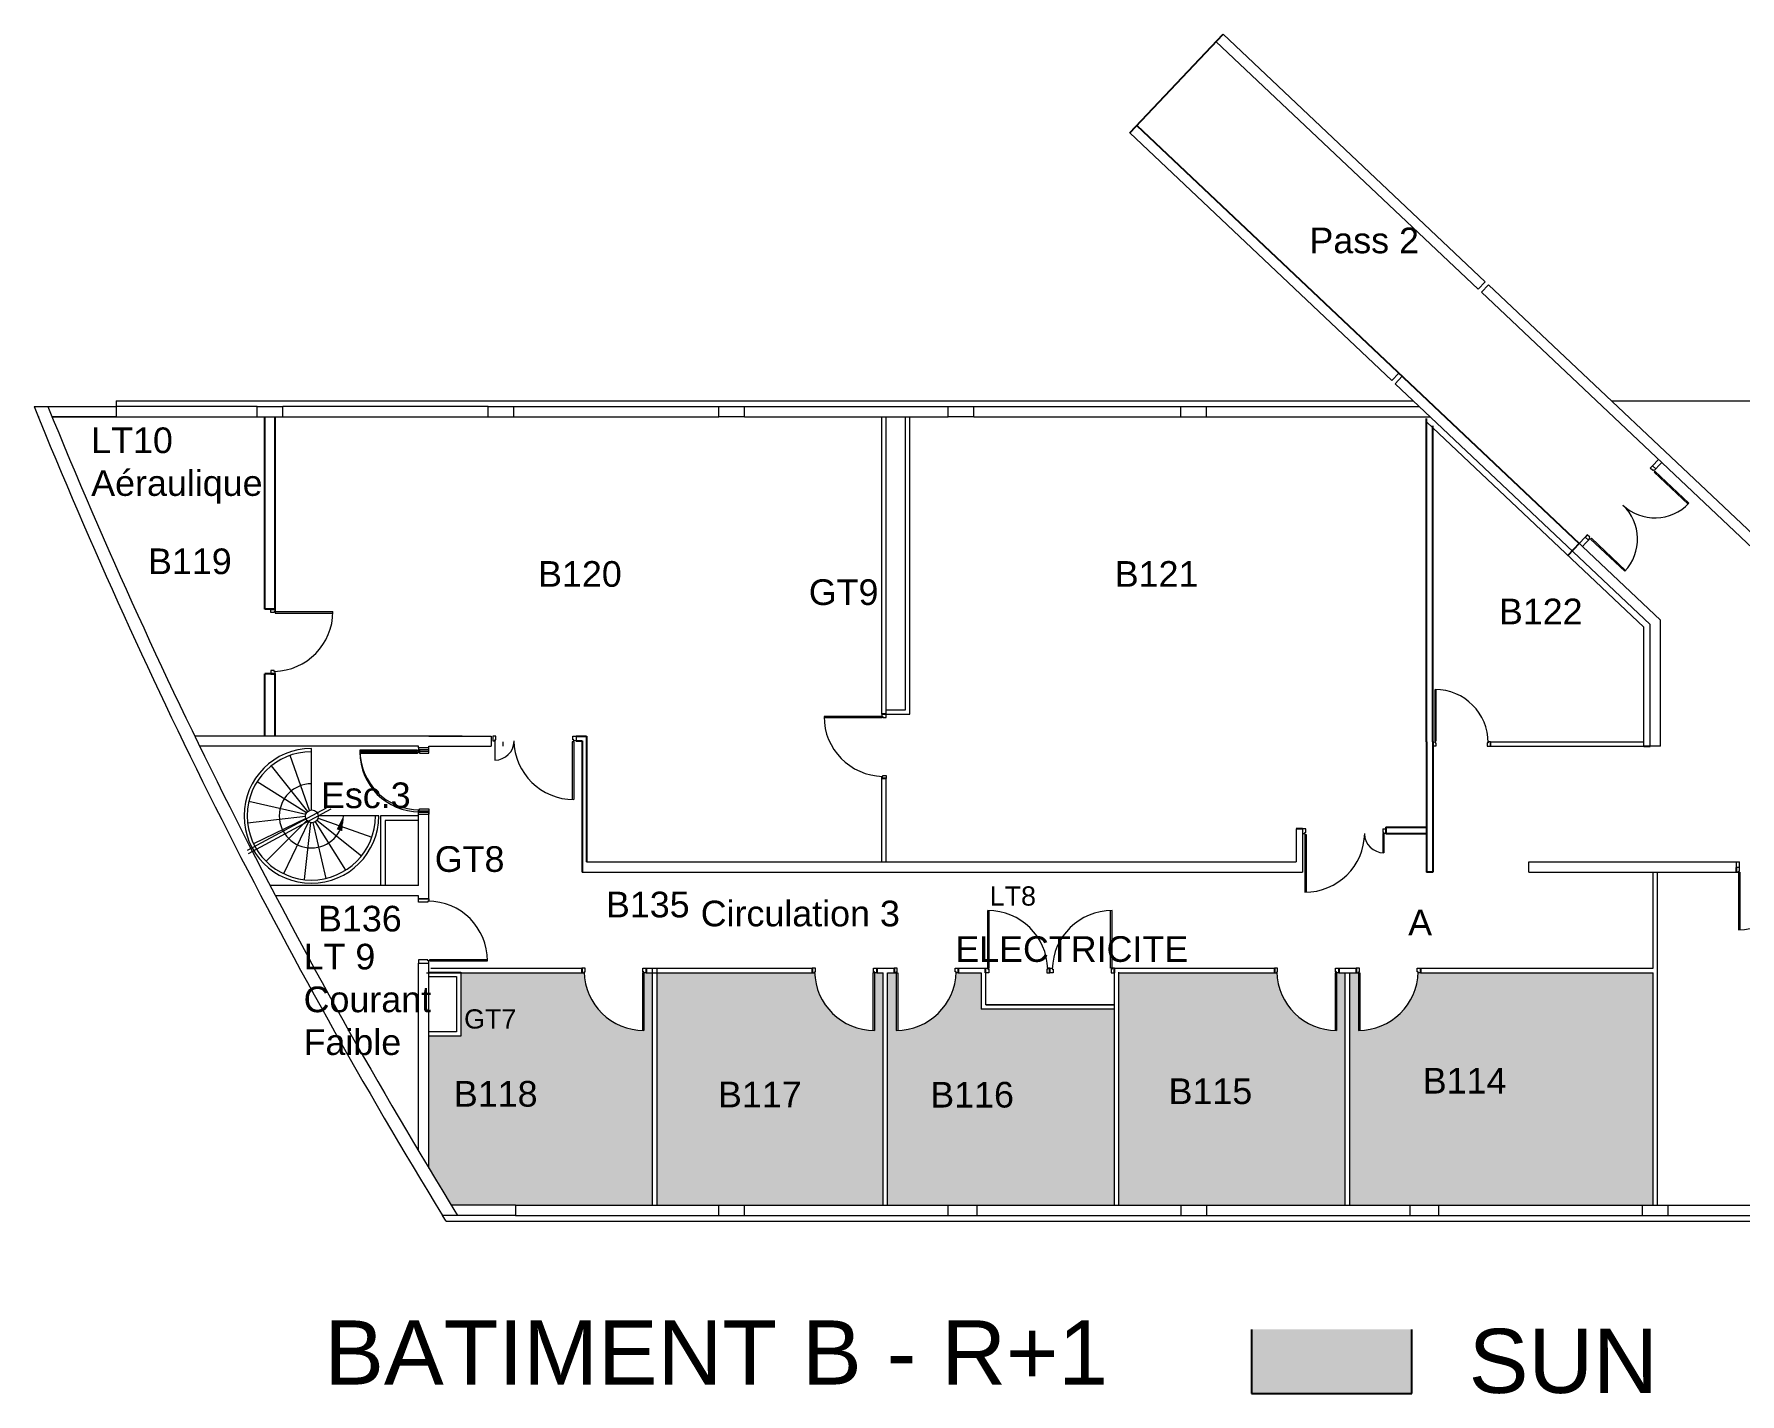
# Model space of a CAD drawing. Header units: millimetres. Extents: x 2006 to 2122, y 764 to 933.
# Drawn here: x 2007.31 to 2033.91, y 811.17 to 832.37 of the extents above; entities that cross this region are included whole.
import ezdxf

# ---------------------------------------------------------------- set-up
doc = ezdxf.new("R2010")
doc.units = ezdxf.units.MM
doc.linetypes.add('AXES', pattern=[2, 1.25, -0.25, 0.25, -0.25])
doc.linetypes.add('CACHE', pattern=[0.375, 0.25, -0.125])
for name, color, linetype in [('B14_ Cloisonnement créé', 6, 'Continuous'), ('B14_Cloisonnement existant', 4, 'Continuous'), ('B14_Maçonnerie Existante', 5, 'Continuous'), ('B14_Menuiseries intérieures', 251, 'Continuous'), ('B14_Menuiseries intérieures existantes', 251, 'Continuous'), ('Nom. Circulation', 1, 'Continuous'), ('Nom. Texte', 250, 'Continuous'), ('SUN', 2, 'Continuous')]:
    doc.layers.add(name, color=color, linetype=linetype)
doc.styles.add('ARIAL', font='arial.ttf')
doc.styles.get("Standard").update_dxf_attribs({"font": 'arial.ttf'})

msp = doc.modelspace()

# ---------------------------------------------------------------- hatches: boundary and pattern name
at = {"layer": 'B14_Maçonnerie Existante', "lineweight": 9}
msp.add_hatch(color=256, dxfattribs=at).paths.add_polyline_path([(2012.131, 820.186), (2012.027, 819.977), (2012.113, 819.948)])
at = {"layer": 'SUN'}
h = msp.add_hatch(color=256, dxfattribs=at)
h.dxf.hatch_style = 1
h.paths.add_polyline_path([(2032.387, 814.117), (2032.552, 814.117), (2032.552, 814.286), (2032.552, 814.36), (2032.552, 817.741), (2028.925, 817.741), (2028.89, 817.741, -0.403422), (2027.957, 816.841), (2027.957, 817.741), (2027.957, 817.741), (2027.922, 817.741), (2027.822, 817.741), (2027.822, 814.36), (2027.822, 814.117), (2028.762, 814.117), (2029.212, 814.117)])
h.paths.add_polyline_path([(2027.752, 814.117), (2027.752, 814.36), (2027.752, 817.741), (2027.652, 817.741), (2027.616, 817.741), (2027.616, 816.841, -0.403422), (2026.683, 817.741), (2026.648, 817.741), (2024.222, 817.741), (2024.222, 814.36), (2024.222, 814.117), (2025.187, 814.117), (2025.587, 814.117)])
h.paths.add_polyline_path([(2024.152, 814.117), (2024.152, 814.36), (2024.152, 817.171), (2022.075, 817.171), (2022.075, 817.741), (2021.719, 817.741), (2021.684, 817.741, -0.403422), (2020.751, 816.841), (2020.751, 817.741), (2020.751, 817.741), (2020.716, 817.741), (2020.616, 817.741), (2020.616, 814.117), (2021.562, 814.117), (2022.012, 814.117)])
h.paths.add_polyline_path([(2020.546, 814.117), (2020.546, 817.741), (2020.446, 817.741), (2020.411, 817.741), (2020.411, 816.841, -0.403422), (2019.477, 817.741), (2019.442, 817.741), (2017.022, 817.741), (2017.022, 814.117), (2017.987, 814.117), (2018.387, 814.117)])
h.paths.add_polyline_path([(2014.815, 814.117), (2016.952, 814.117), (2016.952, 817.741), (2016.852, 817.741), (2016.816, 817.741), (2016.816, 816.841, -0.403422), (2015.883, 817.741), (2015.848, 817.741), (2013.962, 817.741), (2013.962, 816.75), (2013.462, 816.75), (2013.462, 814.695, 0.001974), (2013.813, 814.117)])
h.paths.add_polyline_path([(2028.82, 815.637), (2030.325, 815.637), (2030.325, 816.461), (2028.82, 816.461)], flags=24)
h.paths.add_polyline_path([(2024.856, 815.473), (2026.361, 815.473), (2026.361, 816.298), (2024.856, 816.298)], flags=24)
h.paths.add_polyline_path([(2021.141, 815.419), (2022.646, 815.419), (2022.646, 816.243), (2021.141, 816.243)], flags=24)
h.paths.add_polyline_path([(2017.83, 815.422), (2019.335, 815.422), (2019.335, 816.246), (2017.83, 816.246)], flags=24)
h.paths.add_polyline_path([(2013.915, 816.701), (2014.88, 816.701), (2014.88, 817.319), (2013.915, 817.319)], flags=24)
h.paths.add_polyline_path([(2013.712, 815.433), (2015.217, 815.433), (2015.217, 816.257), (2013.712, 816.257)], flags=24)
h = msp.add_hatch(color=256, dxfattribs=at)
h.dxf.hatch_style = 1
h.paths.add_polyline_path([(2028.792, 812.179), (2026.292, 812.179), (2026.292, 811.179), (2028.792, 811.179)])

# ---------------------------------------------------------------- linework, layer by layer
at = {"layer": 'B14_ Cloisonnement créé', "lineweight": 9, "ltscale": 0.1}
msp.add_line((2014.458, 821.431), (2014.458, 821.356), dxfattribs=at)
at = {"layer": 'B14_ Cloisonnement créé', "lineweight": 9}
for p, q in [((2029.117, 821.341), (2029.117, 821.271)), ((2029.117, 821.341), (2029.117, 821.271)), ((2030.017, 821.341), (2030.017, 821.271)), ((2030.017, 821.341), (2030.017, 821.271))]:
    msp.add_line(p, q, dxfattribs=at)
at = {"layer": 'B14_Cloisonnement existant', "lineweight": 9}
for p, q in [((2020.525, 821.771), (2020.525, 826.407)), ((2020.595, 821.771), (2020.595, 826.407)), ((2020.895, 821.841), (2020.895, 826.407)), ((2020.965, 821.771), (2020.965, 826.407)), ((2029.022, 826.323), (2032.407, 823.127)), ((2032.543, 825.646), (2032.636, 825.744)), ((2032.594, 825.598), (2032.642, 825.649)), ((2032.687, 825.696), (2032.642, 825.649)), ((2031.4, 824.435), (2031.493, 824.533)), ((2031.451, 824.387), (2031.499, 824.438)), ((2031.544, 824.485), (2031.499, 824.438)), ((2032.407, 821.271), (2032.407, 823.127)), ((2020.595, 821.841), (2020.895, 821.841)), ((2020.595, 821.771), (2020.965, 821.771)), ((2030.017, 821.341), (2032.407, 821.341)), ((2030.017, 821.271), (2032.407, 821.271)), ((2020.525, 819.471), (2020.525, 820.767)), ((2020.595, 819.471), (2020.595, 820.767)), ((2013.302, 820.185), (2012.71, 820.185)), ((2012.71, 820.185), (2012.71, 819.101)), ((2013.302, 820.115), (2012.78, 820.115)), ((2012.78, 820.115), (2012.78, 819.101)), ((2032.552, 817.811), (2032.552, 819.308)), ((2032.622, 817.741), (2032.622, 819.308)), ((2013.424, 817.741), (2015.848, 817.741)), ((2013.462, 817.75), (2013.962, 817.75)), ((2013.462, 817.68), (2013.892, 817.68)), ((2013.494, 817.811), (2015.848, 817.811)), ((2013.892, 817.68), (2013.892, 816.82)), ((2013.962, 817.75), (2013.962, 816.75)), ((2016.852, 817.811), (2019.442, 817.811)), ((2016.852, 817.741), (2019.442, 817.741)), ((2016.952, 814.117), (2016.952, 817.811)), ((2017.022, 814.117), (2017.022, 817.811)), ((2020.446, 817.811), (2020.616, 817.811)), ((2020.446, 817.811), (2020.716, 817.811)), ((2020.446, 817.741), (2020.546, 817.741)), ((2020.546, 814.117), (2020.546, 817.741)), ((2020.616, 814.117), (2020.616, 817.741)), ((2020.616, 817.741), (2020.716, 817.741)), ((2021.719, 817.811), (2022.145, 817.811)), ((2021.719, 817.741), (2022.075, 817.741)), ((2022.075, 817.741), (2022.075, 817.171)), ((2022.145, 817.741), (2022.145, 817.241)), ((2024.152, 814.36), (2024.152, 817.811)), ((2024.152, 817.811), (2026.648, 817.811)), ((2024.222, 814.36), (2024.222, 817.751)), ((2024.222, 817.741), (2026.648, 817.741)), ((2027.652, 817.811), (2027.922, 817.811)), ((2027.652, 817.741), (2027.922, 817.741)), ((2027.752, 814.36), (2027.752, 817.741)), ((2027.822, 814.36), (2027.822, 817.741)), ((2028.925, 817.811), (2032.552, 817.811)), ((2028.925, 817.741), (2032.552, 817.741)), ((2032.552, 814.36), (2032.552, 817.741)), ((2032.622, 814.36), (2032.622, 817.741)), ((2024.145, 817.171), (2022.075, 817.171)), ((2024.145, 817.241), (2022.145, 817.241)), ((2022.152, 817.241), (2024.152, 817.241)), ((2013.892, 816.82), (2013.462, 816.82)), ((2013.962, 816.75), (2013.462, 816.75)), ((2024.152, 814.117), (2024.152, 814.36)), ((2024.222, 814.117), (2024.222, 814.36)), ((2027.752, 814.117), (2027.752, 814.36)), ((2027.822, 814.117), (2027.822, 814.36)), ((2032.552, 814.117), (2032.552, 814.36)), ((2032.552, 814.117), (2032.552, 814.286)), ((2032.552, 814.117), (2032.552, 814.286)), ((2032.622, 814.117), (2032.622, 814.36)), ((2032.622, 814.117), (2032.622, 814.286)), ((2032.622, 814.117), (2032.622, 814.286))]:
    msp.add_line(p, q, dxfattribs=at)
at = {"layer": 'B14_Cloisonnement existant'}
for p, q in [((2029.017, 821.341), (2029.017, 826.379)), ((2029.117, 821.341), (2029.117, 826.267)), ((2015.852, 821.356), (2015.852, 819.311)), ((2015.922, 821.431), (2015.922, 819.471)), ((2032.407, 821.271), (2032.507, 821.271)), ((2027.087, 819.986), (2026.987, 819.986)), ((2028.387, 820.011), (2029.017, 820.011)), ((2028.387, 820.011), (2028.387, 819.911)), ((2028.387, 819.911), (2029.017, 819.911))]:
    msp.add_line(p, q, dxfattribs=at)
at = {"layer": 'B14_Cloisonnement existant', "ltscale": 0.1}
for p, q in [((2015.758, 821.431), (2015.922, 821.431)), ((2015.758, 821.356), (2015.852, 821.356)), ((2029.017, 821.341), (2029.017, 819.311)), ((2029.117, 821.341), (2029.117, 819.311)), ((2029.117, 819.311), (2029.017, 819.311))]:
    msp.add_line(p, q, dxfattribs=at)
at = {"layer": 'B14_Cloisonnement existant', "lineweight": 9, "ltscale": 7}
for p, q in [((2026.987, 819.986), (2026.987, 819.471)), ((2027.087, 819.986), (2027.087, 819.311))]:
    msp.add_line(p, q, dxfattribs=at)
at = {"layer": 'B14_Maçonnerie Existante'}
for p, q in [((2024.391, 830.833), (2025.846, 832.374)), ((2024.501, 830.949), (2031.4, 824.435)), ((2010.907, 823.407), (2010.907, 826.407)), ((2011.067, 823.407), (2011.067, 826.407)), ((2031.4, 824.435), (2031.222, 824.246)), ((2011.067, 823.407), (2010.907, 823.407)), ((2010.907, 821.431), (2010.907, 822.403)), ((2011.067, 822.403), (2010.907, 822.403)), ((2011.067, 821.431), (2011.067, 822.408))]:
    msp.add_line(p, q, dxfattribs=at)
at = {"layer": 'B14_Maçonnerie Existante', "lineweight": 9}
for p, q in [((2025.736, 832.258), (2029.826, 828.397)), ((2025.846, 832.374), (2029.936, 828.514)), ((2024.501, 830.949), (2028.59, 827.088)), ((2024.391, 830.833), (2028.48, 826.972)), ((2029.826, 828.397), (2029.936, 828.514)), ((2029.877, 828.349), (2029.986, 828.465)), ((2029.877, 828.349), (2035.847, 822.712)), ((2029.986, 828.465), (2035.847, 822.932)), ((2028.59, 827.088), (2028.48, 826.972)), ((2028.531, 826.924), (2028.641, 827.04)), ((2028.641, 827.04), (2032.667, 823.24)), ((2028.531, 826.924), (2032.507, 823.171)), ((2007.308, 826.567), (2007.387, 826.567)), ((2007.373, 826.407), (2007.387, 826.407)), ((2007.387, 826.567), (2008.587, 826.567)), ((2008.587, 826.407), (2007.589, 826.407)), ((2008.587, 826.657), (2008.587, 826.567)), ((2008.587, 826.567), (2008.587, 826.407)), ((2010.787, 826.567), (2008.587, 826.567)), ((2008.587, 826.407), (2010.787, 826.407)), ((2010.787, 826.407), (2010.787, 826.567)), ((2010.787, 826.567), (2011.187, 826.567)), ((2010.787, 826.407), (2011.187, 826.407)), ((2011.187, 826.407), (2011.187, 826.567)), ((2014.387, 826.567), (2011.187, 826.567)), ((2011.187, 826.407), (2014.387, 826.407)), ((2014.387, 826.407), (2014.387, 826.567)), ((2014.387, 826.567), (2014.787, 826.567)), ((2014.387, 826.407), (2014.787, 826.407)), ((2014.787, 826.407), (2014.787, 826.567)), ((2017.987, 826.407), (2017.987, 826.567)), ((2017.987, 826.567), (2018.387, 826.567)), ((2018.387, 826.407), (2017.987, 826.407)), ((2018.387, 826.407), (2018.387, 826.567)), ((2021.562, 826.407), (2021.562, 826.567)), ((2021.562, 826.567), (2021.962, 826.567)), ((2021.962, 826.407), (2021.562, 826.407)), ((2021.962, 826.407), (2021.962, 826.567)), ((2025.187, 826.407), (2025.187, 826.567)), ((2025.187, 826.567), (2025.587, 826.567)), ((2025.187, 826.407), (2025.587, 826.407)), ((2025.587, 826.407), (2025.587, 826.567)), ((2032.667, 821.271), (2032.667, 823.24)), ((2032.507, 821.271), (2032.507, 823.171)), ((2013.982, 821.431), (2009.812, 821.431)), ((2013.462, 821.431), (2014.435, 821.431)), ((2014.435, 821.431), (2014.435, 821.271)), ((2013.302, 821.271), (2009.889, 821.271)), ((2011.601, 820.272), (2011.301, 821.13)), ((2011.631, 820.279), (2011.631, 821.236)), ((2013.302, 821.245), (2013.302, 821.271)), ((2013.462, 821.245), (2013.302, 821.245)), ((2013.462, 821.271), (2014.435, 821.271)), ((2013.462, 821.245), (2013.462, 821.271)), ((2032.667, 821.271), (2032.507, 821.271)), ((2011.575, 820.256), (2011.008, 820.968)), ((2011.555, 820.234), (2010.784, 820.718)), ((2011.543, 820.206), (2010.656, 820.408)), ((2011.539, 820.176), (2010.637, 820.074)), ((2011.545, 820.145), (2010.73, 819.752)), ((2011.562, 820.116), (2010.924, 819.479)), ((2011.587, 820.094), (2011.197, 819.285)), ((2011.619, 820.081), (2011.519, 819.192)), ((2011.655, 820.081), (2011.854, 819.211)), ((2011.689, 820.093), (2012.163, 819.339)), ((2011.717, 820.117), (2012.413, 819.562)), ((2011.735, 820.15), (2012.575, 819.856)), ((2012.681, 820.186), (2011.739, 820.186)), ((2013.302, 819.101), (2013.302, 820.245)), ((2013.462, 820.245), (2013.302, 820.245)), ((2013.462, 818.892), (2013.462, 820.245)), ((2015.852, 819.311), (2027.087, 819.311)), ((2015.922, 819.471), (2026.987, 819.471)), ((2030.617, 819.471), (2033.898, 819.471)), ((2030.617, 819.311), (2030.617, 819.471)), ((2030.617, 819.311), (2033.705, 819.311)), ((2033.705, 819.311), (2033.906, 819.311)), ((2013.302, 819.101), (2010.987, 819.101)), ((2013.302, 818.941), (2011.071, 818.941)), ((2013.302, 818.892), (2013.302, 818.941)), ((2013.302, 818.892), (2013.462, 818.892)), ((2013.302, 814.962), (2013.302, 817.892)), ((2013.302, 817.892), (2013.462, 817.892)), ((2013.462, 814.695), (2013.462, 817.892)), ((2014.815, 813.957), (2013.676, 813.957)), ((2013.732, 813.867), (2013.676, 813.957)), ((2014.815, 814.117), (2013.813, 814.117)), ((2014.815, 814.117), (2014.815, 813.957)), ((2017.987, 813.957), (2017.987, 814.117)), ((2017.987, 814.117), (2018.387, 814.117)), ((2018.387, 813.957), (2018.387, 814.117)), ((2021.562, 813.957), (2021.562, 814.117)), ((2021.562, 814.117), (2022.012, 814.117)), ((2022.012, 813.957), (2022.012, 814.117)), ((2025.187, 814.117), (2025.187, 813.957)), ((2025.187, 814.117), (2025.587, 814.117)), ((2025.587, 814.117), (2025.587, 813.957)), ((2028.762, 813.957), (2028.762, 814.117)), ((2028.762, 814.117), (2029.212, 814.117)), ((2029.212, 813.957), (2029.212, 814.117)), ((2032.387, 813.957), (2032.387, 814.117)), ((2032.387, 814.117), (2032.787, 814.117)), ((2032.787, 813.957), (2032.787, 814.117))]:
    msp.add_line(p, q, dxfattribs=at)
at = {"layer": 'B14_Maçonnerie Existante', "linetype": 'CACHE', "lineweight": 9, "ltscale": 10}
msp.add_line((2007.589, 826.407), (2008.587, 826.407), dxfattribs=at)
at = {"layer": 'B14_Maçonnerie Existante', "lineweight": 9, "ltscale": 10}
for p, q in [((2008.587, 826.657), (2028.814, 826.657)), ((2014.787, 826.567), (2017.987, 826.567)), ((2014.787, 826.407), (2017.987, 826.407)), ((2018.387, 826.567), (2021.562, 826.567)), ((2018.387, 826.407), (2021.562, 826.407)), ((2021.962, 826.567), (2025.187, 826.567)), ((2021.962, 826.407), (2025.187, 826.407)), ((2025.587, 826.567), (2028.91, 826.567)), ((2025.587, 826.407), (2029.079, 826.407)), ((2031.903, 826.657), (2072.107, 826.657))]:
    msp.add_line(p, q, dxfattribs=at)
at = {"layer": 'B14_Maçonnerie Existante', "linetype": 'AXES', "lineweight": 9, "ltscale": 8}
for p, q in [((2010.635, 819.65), (2011.865, 820.312)), ((2010.65, 819.602), (2011.94, 820.296))]:
    msp.add_line(p, q, dxfattribs=at)
at = {"layer": 'B14_Maçonnerie Existante', "lineweight": 9, "ltscale": 7}
for p, q in [((2014.815, 814.117), (2017.987, 814.117)), ((2014.815, 813.957), (2061.187, 813.957)), ((2018.387, 814.117), (2021.562, 814.117)), ((2022.012, 814.117), (2025.187, 814.117)), ((2025.587, 814.117), (2028.762, 814.117)), ((2029.212, 814.117), (2032.387, 814.117)), ((2032.787, 814.117), (2035.962, 814.117)), ((2013.732, 813.867), (2084.636, 813.867))]:
    msp.add_line(p, q, dxfattribs=at)
at = {"layer": 'B14_Maçonnerie Existante', "lineweight": 9}
msp.add_circle((2011.639, 820.179), 0.1, dxfattribs=at)
for centre, radius, start, end in [((2086.91, 858.856), 85.902, 202.07935, 211.5125), ((2086.91, 858.856), 85.702, 202.13359, 211.59452), ((2011.631, 820.186), 1.05, 90, 0), ((2011.631, 820.186), 1, 90, 0), ((2011.631, 820.186), 0.5, 90, 0)]:
    msp.add_arc(centre, radius, start, end, dxfattribs=at)
msp.add_point((2012.103, 820.021), dxfattribs=at)
at = {"layer": 'B14_Menuiseries intérieures', "lineweight": 9}
for p, q in [((2032.509, 825.609), (2032.543, 825.646)), ((2032.549, 825.572), (2032.509, 825.609)), ((2032.543, 825.646), (2032.594, 825.598)), ((2032.594, 825.598), (2032.543, 825.646)), ((2032.559, 825.582), (2032.549, 825.572)), ((2032.57, 825.572), (2032.559, 825.582)), ((2032.581, 825.562), (2032.567, 825.547)), ((2032.567, 825.547), (2033.098, 825.046)), ((2032.594, 825.598), (2032.57, 825.572)), ((2032.581, 825.562), (2033.112, 825.061)), ((2031.527, 824.57), (2031.493, 824.533)), ((2031.567, 824.532), (2031.527, 824.57)), ((2031.493, 824.533), (2031.544, 824.485)), ((2031.544, 824.485), (2031.493, 824.533)), ((2031.544, 824.485), (2031.568, 824.511)), ((2031.557, 824.521), (2031.567, 824.532)), ((2031.568, 824.511), (2031.557, 824.521)), ((2031.579, 824.5), (2031.593, 824.515)), ((2031.579, 824.5), (2032.11, 823.999)), ((2031.593, 824.515), (2032.123, 824.014)), ((2014.458, 821.431), (2014.458, 821.356)), ((2014.493, 821.356), (2014.493, 821.056)), ((2028.337, 819.986), (2028.387, 819.986)), ((2028.337, 819.986), (2028.337, 819.926)), ((2028.352, 819.926), (2028.337, 819.926)), ((2028.337, 819.911), (2028.337, 819.611)), ((2028.337, 819.911), (2028.352, 819.911)), ((2028.352, 819.911), (2028.352, 819.926)), ((2028.387, 819.911), (2028.352, 819.911)), ((2028.352, 819.911), (2028.352, 819.611)), ((2028.387, 819.986), (2028.387, 819.911)), ((2033.848, 819.471), (2033.848, 819.311))]:
    msp.add_line(p, q, dxfattribs=at)
at = {"layer": 'B14_Menuiseries intérieures', "lineweight": 9, "ltscale": 7}
for p, q in [((2010.997, 823.357), (2010.997, 823.407)), ((2011.052, 823.357), (2010.997, 823.357)), ((2011.052, 823.372), (2011.052, 823.357)), ((2011.067, 823.372), (2011.052, 823.372)), ((2011.067, 823.407), (2011.067, 823.372)), ((2011.067, 823.371), (2011.967, 823.371)), ((2011.067, 823.371), (2011.067, 823.349)), ((2011.067, 823.349), (2011.966, 823.349)), ((2010.997, 822.453), (2010.997, 822.403)), ((2011.052, 822.453), (2010.997, 822.453)), ((2011.052, 822.438), (2011.052, 822.453)), ((2011.067, 822.438), (2011.052, 822.438)), ((2011.067, 822.403), (2011.067, 822.438)), ((2020.525, 821.736), (2019.625, 821.736)), ((2020.525, 821.713), (2019.625, 821.713)), ((2020.525, 821.771), (2020.525, 821.736)), ((2020.525, 821.736), (2020.525, 821.713)), ((2020.525, 821.736), (2020.54, 821.736)), ((2020.54, 821.736), (2020.54, 821.721)), ((2020.54, 821.721), (2020.595, 821.721)), ((2020.595, 821.721), (2020.595, 821.771)), ((2014.508, 821.431), (2014.458, 821.431)), ((2014.458, 821.356), (2014.493, 821.356)), ((2014.493, 821.356), (2014.493, 821.371)), ((2014.493, 821.371), (2014.508, 821.371)), ((2014.508, 821.371), (2014.508, 821.431)), ((2015.708, 821.431), (2015.758, 821.431)), ((2015.708, 821.371), (2015.708, 821.431)), ((2015.723, 821.371), (2015.708, 821.371)), ((2015.723, 821.356), (2015.723, 821.371)), ((2015.758, 821.356), (2015.723, 821.356)), ((2015.758, 821.431), (2015.758, 821.356)), ((2015.7, 821.341), (2015.7, 820.441)), ((2015.723, 821.341), (2015.7, 821.341)), ((2015.723, 821.341), (2015.723, 820.441)), ((2020.54, 820.817), (2020.595, 820.817)), ((2020.54, 820.802), (2020.54, 820.817)), ((2020.595, 820.817), (2020.595, 820.767)), ((2020.525, 820.767), (2020.525, 820.802)), ((2020.525, 820.802), (2020.54, 820.802)), ((2027.137, 819.986), (2027.087, 819.986)), ((2027.087, 819.911), (2027.122, 819.911)), ((2027.122, 819.926), (2027.137, 819.926)), ((2027.122, 819.911), (2027.122, 819.926)), ((2027.122, 819.896), (2027.122, 818.996)), ((2027.122, 819.896), (2027.145, 819.896)), ((2027.137, 819.926), (2027.137, 819.986)), ((2027.145, 819.896), (2027.145, 818.996)), ((2033.898, 819.381), (2033.848, 819.381)), ((2033.848, 819.311), (2033.883, 819.311)), ((2033.852, 819.311), (2033.887, 819.311)), ((2033.883, 819.311), (2033.883, 819.326)), ((2033.883, 819.326), (2033.898, 819.326)), ((2033.883, 819.326), (2033.898, 819.326)), ((2033.883, 819.311), (2033.883, 819.326)), ((2033.883, 819.311), (2033.883, 818.411)), ((2033.883, 819.311), (2033.906, 819.311)), ((2033.898, 819.326), (2033.898, 819.471)), ((2033.898, 819.326), (2033.898, 819.381)), ((2033.906, 819.311), (2033.906, 818.411)), ((2022.18, 817.811), (2022.18, 818.711)), ((2022.202, 817.811), (2022.202, 818.711)), ((2024.094, 817.811), (2024.094, 818.711)), ((2024.116, 817.811), (2024.116, 818.711)), ((2015.898, 817.811), (2015.848, 817.811)), ((2015.848, 817.741), (2015.883, 817.741)), ((2015.883, 817.741), (2015.883, 817.756)), ((2015.883, 817.756), (2015.898, 817.756)), ((2015.898, 817.756), (2015.898, 817.811)), ((2016.794, 817.741), (2016.794, 816.841)), ((2016.816, 817.741), (2016.794, 817.741)), ((2016.802, 817.811), (2016.852, 817.811)), ((2016.802, 817.756), (2016.802, 817.811)), ((2016.817, 817.756), (2016.802, 817.756)), ((2016.816, 817.741), (2016.816, 816.841)), ((2016.817, 817.741), (2016.817, 817.756)), ((2016.852, 817.741), (2016.817, 817.741)), ((2019.492, 817.811), (2019.442, 817.811)), ((2019.442, 817.741), (2019.477, 817.741)), ((2019.477, 817.741), (2019.477, 817.756)), ((2019.477, 817.756), (2019.492, 817.756)), ((2019.492, 817.756), (2019.492, 817.811)), ((2020.388, 817.741), (2020.388, 816.841)), ((2020.411, 817.741), (2020.388, 817.741)), ((2020.396, 817.811), (2020.446, 817.811)), ((2020.396, 817.756), (2020.396, 817.811)), ((2020.411, 817.756), (2020.396, 817.756)), ((2020.411, 817.741), (2020.411, 817.756)), ((2020.411, 817.741), (2020.411, 816.841)), ((2020.446, 817.741), (2020.411, 817.741)), ((2020.766, 817.811), (2020.716, 817.811)), ((2020.716, 817.741), (2020.751, 817.741)), ((2020.751, 817.756), (2020.766, 817.756)), ((2020.751, 817.741), (2020.751, 817.756)), ((2020.751, 817.741), (2020.751, 816.841)), ((2020.751, 817.741), (2020.774, 817.741)), ((2020.766, 817.756), (2020.766, 817.811)), ((2020.774, 817.741), (2020.774, 816.841)), ((2021.669, 817.811), (2021.719, 817.811)), ((2021.669, 817.756), (2021.669, 817.811)), ((2021.684, 817.756), (2021.669, 817.756)), ((2021.684, 817.741), (2021.684, 817.756)), ((2021.719, 817.741), (2021.684, 817.741)), ((2022.145, 817.811), (2022.18, 817.811)), ((2022.195, 817.741), (2022.145, 817.741)), ((2022.18, 817.811), (2022.202, 817.811)), ((2022.18, 817.811), (2022.18, 817.796)), ((2022.18, 817.796), (2022.195, 817.796)), ((2022.195, 817.796), (2022.195, 817.741)), ((2023.098, 817.796), (2023.098, 817.741)), ((2023.113, 817.796), (2023.098, 817.796)), ((2023.098, 817.741), (2023.148, 817.741)), ((2023.148, 817.811), (2023.113, 817.811)), ((2023.113, 817.811), (2023.113, 817.796)), ((2023.148, 817.811), (2023.183, 817.811)), ((2023.198, 817.741), (2023.148, 817.741)), ((2023.183, 817.811), (2023.183, 817.796)), ((2023.183, 817.796), (2023.198, 817.796)), ((2023.198, 817.796), (2023.198, 817.741)), ((2024.116, 817.811), (2024.094, 817.811)), ((2024.102, 817.796), (2024.102, 817.741)), ((2024.117, 817.796), (2024.102, 817.796)), ((2024.102, 817.741), (2024.152, 817.741)), ((2024.152, 817.811), (2024.117, 817.811)), ((2024.117, 817.811), (2024.117, 817.796)), ((2026.698, 817.811), (2026.648, 817.811)), ((2026.648, 817.741), (2026.683, 817.741)), ((2026.683, 817.741), (2026.683, 817.756)), ((2026.683, 817.756), (2026.698, 817.756)), ((2026.698, 817.756), (2026.698, 817.811)), ((2027.594, 817.741), (2027.594, 816.841)), ((2027.616, 817.741), (2027.594, 817.741)), ((2027.602, 817.811), (2027.652, 817.811)), ((2027.602, 817.756), (2027.602, 817.811)), ((2027.617, 817.756), (2027.602, 817.756)), ((2027.616, 817.741), (2027.616, 816.841)), ((2027.617, 817.741), (2027.617, 817.756)), ((2027.652, 817.741), (2027.617, 817.741)), ((2027.972, 817.811), (2027.922, 817.811)), ((2027.922, 817.741), (2027.957, 817.741)), ((2027.957, 817.756), (2027.972, 817.756)), ((2027.957, 817.741), (2027.957, 817.756)), ((2027.957, 817.741), (2027.957, 816.841)), ((2027.957, 817.741), (2027.979, 817.741)), ((2027.972, 817.756), (2027.972, 817.811)), ((2027.979, 817.741), (2027.979, 816.841)), ((2028.875, 817.811), (2028.925, 817.811)), ((2028.875, 817.756), (2028.875, 817.811)), ((2028.89, 817.756), (2028.875, 817.756)), ((2028.89, 817.741), (2028.89, 817.756)), ((2028.925, 817.741), (2028.89, 817.741))]:
    msp.add_line(p, q, dxfattribs=at)
at = {"layer": 'B14_Menuiseries intérieures'}
for p, q in [((2010.997, 823.407), (2011.067, 823.407)), ((2010.997, 822.403), (2011.067, 822.403)), ((2020.595, 821.771), (2020.525, 821.771)), ((2020.595, 820.767), (2020.525, 820.767)), ((2033.848, 819.381), (2033.848, 819.311)), ((2015.848, 817.811), (2015.848, 817.741)), ((2016.852, 817.811), (2016.852, 817.741)), ((2019.442, 817.811), (2019.442, 817.741)), ((2020.446, 817.811), (2020.446, 817.741)), ((2020.716, 817.811), (2020.716, 817.741)), ((2021.719, 817.811), (2021.719, 817.741)), ((2022.145, 817.741), (2022.145, 817.811)), ((2023.148, 817.741), (2023.148, 817.811)), ((2023.148, 817.741), (2023.148, 817.811)), ((2024.152, 817.741), (2024.152, 817.811)), ((2026.648, 817.811), (2026.648, 817.741)), ((2027.652, 817.811), (2027.652, 817.741)), ((2027.922, 817.811), (2027.922, 817.741)), ((2028.925, 817.811), (2028.925, 817.741))]:
    msp.add_line(p, q, dxfattribs=at)
at = {"layer": 'B14_Menuiseries intérieures', "color": 8, "lineweight": 9, "ltscale": 7}
for p, q in [((2029.152, 821.356), (2029.152, 822.156)), ((2029.172, 821.356), (2029.172, 822.156)), ((2029.152, 821.356), (2029.172, 821.356)), ((2013.287, 821.179), (2012.387, 821.179)), ((2013.287, 821.159), (2012.387, 821.159)), ((2013.287, 821.179), (2013.287, 821.159)), ((2013.462, 821.214), (2013.302, 821.214)), ((2013.302, 821.214), (2013.302, 821.179)), ((2013.372, 821.214), (2013.302, 821.214)), ((2013.302, 821.179), (2013.317, 821.179)), ((2013.317, 821.179), (2013.317, 821.164)), ((2013.317, 821.164), (2013.462, 821.164)), ((2013.462, 821.164), (2013.462, 821.214)), ((2029.117, 821.341), (2029.152, 821.341)), ((2029.117, 821.271), (2029.117, 821.341)), ((2029.167, 821.271), (2029.117, 821.271)), ((2029.152, 821.341), (2029.152, 821.326)), ((2029.152, 821.326), (2029.167, 821.326)), ((2029.167, 821.326), (2029.167, 821.271)), ((2029.967, 821.326), (2029.967, 821.271)), ((2029.982, 821.326), (2029.967, 821.326)), ((2029.967, 821.271), (2030.017, 821.271)), ((2029.982, 821.341), (2029.982, 821.326)), ((2030.017, 821.341), (2029.982, 821.341)), ((2013.302, 820.214), (2013.302, 820.249)), ((2013.302, 820.249), (2013.317, 820.249)), ((2013.302, 820.214), (2013.462, 820.214)), ((2013.317, 820.264), (2013.462, 820.264)), ((2013.317, 820.249), (2013.317, 820.264)), ((2013.462, 820.264), (2013.462, 820.214))]:
    msp.add_line(p, q, dxfattribs=at)
at = {"layer": 'B14_Menuiseries intérieures', "color": 8, "lineweight": 9}
msp.add_line((2030.017, 821.271), (2030.017, 821.341), dxfattribs=at)
at = {"layer": 'B14_Menuiseries intérieures', "lineweight": 9}
for centre, radius, start, end in [((2032.549, 825.572), 0, 136.6463, 226.6463), ((2032.567, 825.547), 0, 136.6463, 226.6463), ((2032.581, 825.562), 0.73, 226.6463, 316.6326), ((2031.579, 824.5), 0.73, 316.6599, 46.6463), ((2031.485, 824.625), 0, 90, 180), ((2031.567, 824.532), 0, 46.6463, 136.6463), ((2011.032, 823.372), 0.934, 271.3194, 359.9773), ((2020.559, 821.736), 0.934, 180.0227, 268.6806), ((2015.723, 821.375), 0.934, 181.0355, 269.988), ((2014.493, 821.356), 0.3, 269.9741, 358.3649), ((2027.122, 819.93), 0.934, 270.012, 358.9645), ((2028.352, 819.911), 0.3, 181.6351, 270.0259), ((2033.883, 819.345), 0.934, 270.0227, 358.6806), ((2022.179, 817.777), 0.934, 1.3194, 89.9773), ((2024.117, 817.777), 0.934, 90.0227, 178.6806), ((2016.817, 817.775), 0.934, 181.3194, 269.9773), ((2020.411, 817.775), 0.934, 181.3194, 269.9773), ((2020.751, 817.775), 0.934, 270.0227, 358.6806), ((2027.617, 817.775), 0.934, 181.3194, 269.9773), ((2027.956, 817.775), 0.934, 270.0227, 358.6806)]:
    msp.add_arc(centre, radius, start, end, dxfattribs=at)
at = {"layer": 'B14_Menuiseries intérieures', "lineweight": 9, "ltscale": 7}
for centre, start, end in [((2011.052, 823.357), 180, 270), ((2011.067, 823.349), 180, 270), ((2020.525, 821.713), 270, 0), ((2020.54, 821.721), 270, 0), ((2015.708, 821.371), 90, 180), ((2015.7, 821.341), 90, 180), ((2027.137, 819.926), 0, 90), ((2027.145, 819.896), 0, 90), ((2033.898, 819.326), 0, 90), ((2016.794, 817.741), 90, 180), ((2016.802, 817.756), 90, 180), ((2020.388, 817.741), 90, 180), ((2020.396, 817.756), 90, 180), ((2020.766, 817.756), 0, 90), ((2020.774, 817.741), 0, 90), ((2022.195, 817.796), 270, 360), ((2022.202, 817.811), 270, 360), ((2024.094, 817.811), 180, 270), ((2024.102, 817.796), 180, 270), ((2027.594, 817.741), 90, 180), ((2027.602, 817.756), 90, 180), ((2027.972, 817.756), 0, 90), ((2027.979, 817.741), 0, 90)]:
    msp.add_arc(centre, 0, start, end, dxfattribs=at)
at = {"layer": 'B14_Menuiseries intérieures', "color": 8, "lineweight": 9}
msp.add_arc((2029.152, 821.326), 0.83, 0, 89.988, dxfattribs=at)
at = {"layer": 'B14_Menuiseries intérieures', "color": 8, "lineweight": 9, "ltscale": 7}
for centre, radius, start, end in [((2029.172, 821.356), 0, 270, 0), ((2013.317, 821.179), 0.93, 180.0107, 270), ((2013.287, 821.159), 0, 270, 0), ((2013.317, 821.164), 0, 270, 0), ((2029.167, 821.326), 0, 270, 0)]:
    msp.add_arc(centre, radius, start, end, dxfattribs=at)
at = {"layer": 'B14_Menuiseries intérieures existantes', "lineweight": 9, "ltscale": 7}
for p, q in [((2013.287, 821.21), (2012.387, 821.21)), ((2013.287, 821.19), (2012.387, 821.19)), ((2013.287, 821.21), (2013.287, 821.19)), ((2013.462, 821.245), (2013.302, 821.245)), ((2013.302, 821.245), (2013.302, 821.21)), ((2013.372, 821.245), (2013.302, 821.245)), ((2013.302, 821.21), (2013.317, 821.21)), ((2013.317, 821.21), (2013.317, 821.195)), ((2013.317, 821.195), (2013.462, 821.195)), ((2013.462, 821.195), (2013.462, 821.245)), ((2014.623, 821.271), (2014.623, 821.341)), ((2013.317, 820.295), (2013.462, 820.295)), ((2013.317, 820.28), (2013.317, 820.295)), ((2013.462, 820.295), (2013.462, 820.245)), ((2013.302, 820.245), (2013.302, 820.28)), ((2013.302, 820.28), (2013.317, 820.28)), ((2013.302, 820.245), (2013.462, 820.245)), ((2013.302, 818.842), (2013.302, 818.892)), ((2013.462, 818.892), (2013.302, 818.892)), ((2013.447, 818.842), (2013.302, 818.842)), ((2013.462, 818.857), (2013.447, 818.857)), ((2013.447, 818.857), (2013.447, 818.842)), ((2013.462, 818.892), (2013.462, 818.857)), ((2013.302, 817.942), (2013.302, 817.892)), ((2013.447, 817.942), (2013.302, 817.942)), ((2013.302, 817.892), (2013.462, 817.892)), ((2013.392, 817.892), (2013.462, 817.892)), ((2013.447, 817.927), (2013.447, 817.942)), ((2013.462, 817.927), (2013.447, 817.927)), ((2013.462, 817.892), (2013.462, 817.927)), ((2013.477, 817.947), (2014.377, 817.947)), ((2013.477, 817.927), (2013.477, 817.947)), ((2013.477, 817.927), (2014.377, 817.927))]:
    msp.add_line(p, q, dxfattribs=at)
for centre, radius, start, end in [((2013.317, 821.21), 0.93, 180.0107, 270), ((2013.287, 821.19), 0, 270, 0), ((2013.317, 821.195), 0, 270, 0), ((2013.447, 817.927), 0.93, 0.0107, 90), ((2013.447, 817.942), 0, 90, 180), ((2013.477, 817.947), 0, 90, 180)]:
    msp.add_arc(centre, radius, start, end, dxfattribs=at)
at = {"layer": 'SUN'}
for p, q in [((2026.292, 812.179), (2026.292, 811.179)), ((2028.792, 811.179), (2028.792, 812.179)), ((2026.292, 811.179), (2028.792, 811.179))]:
    msp.add_line(p, q, dxfattribs=at)

# ---------------------------------------------------------------- texts
at = {"layer": 'Nom. Circulation', "insert": (2028.734, 818.723), "char_height": 0.4, "attachment_point": 1, "style": 'ARIAL'}
msp.add_mtext_dynamic_manual_height_columns('A', width=2.78692, gutter_width=12.5, heights=[0], dxfattribs=at)
at = {"layer": 'Nom. Texte', "attachment_point": 1, "style": 'ARIAL'}
for s, width, insert, char_height in [('Pass 2', 2.41132, (2027.194, 829.358), 0.4), ('GT9', 1.78509, (2019.387, 823.874), 0.4), ('GT8', 1.78509, (2013.555, 819.713), 0.4), ('LT8', 1.78509, (2022.208, 819.087), 0.3), ('GT7', 1.78509, (2014.012, 817.17), 0.3)]:
    msp.add_mtext_dynamic_manual_height_columns(s, width=width, gutter_width=12.5, heights=[0], dxfattribs=dict(at, insert=insert, char_height=char_height))
at = {"layer": 'Nom. Texte', "attachment_point": 1}
for s, insert, char_height, width in [('LT10 Aéraulique', (2008.198, 826.242), 0.4, 2.9031), ('B119', (2009.084, 824.355), 0.4, 2.1893), ('B120', (2015.166, 824.158), 0.4, 4.3786), ('B121', (2024.158, 824.158), 0.4, 4.3786), ('B122', (2030.148, 823.573), 0.4, 2.1893), ('Esc.3', (2011.781, 820.707), 0.4, 2.1893), ('B135', (2016.224, 819.004), 0.4, 2.1893), ('B136', (2011.735, 818.784), 0.4, 2.1893), ('Circulation 3', (2017.702, 818.864), 0.4, 4.15805), ('LT 9\\PCourant Faible', (2011.51, 818.192), 0.4, 2.9031), ('ELECTRICITE', (2021.671, 818.31), 0.4, 2.9031), ('B118', (2013.853, 816.053), 0.4, 2.1893), ('B117', (2017.971, 816.042), 0.4, 2.1893), ('B116', (2021.281, 816.039), 0.4, 2.1893), ('B115', (2024.997, 816.093), 0.4, 2.1893), ('B114', (2028.961, 816.257), 0.4, 2.1893), ('BATIMENT B - R+1', (2011.831, 812.32), 1, 15.72691)]:
    msp.add_mtext(s, dxfattribs=dict(at, insert=insert, char_height=char_height, width=width))
at = {"layer": 'SUN', "insert": (2029.677, 812.189), "char_height": 1, "attachment_point": 1, "style": 'ARIAL'}
msp.add_mtext_dynamic_manual_height_columns('SUN', width=5.50771, gutter_width=12.5, heights=[0], dxfattribs=at)

doc.saveas('drawing.dxf')
